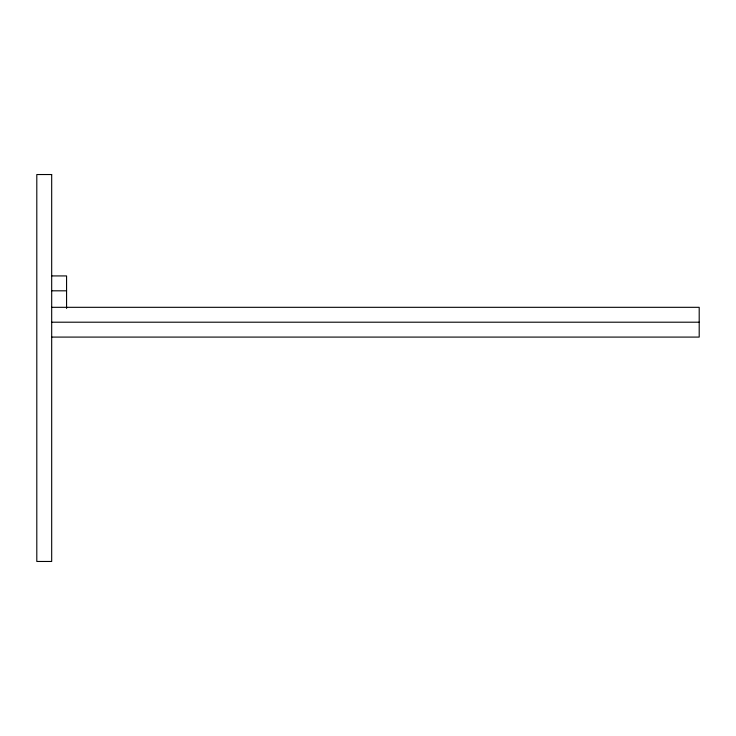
<?xml version="1.0" encoding="UTF-8"?>
<svg xmlns="http://www.w3.org/2000/svg" width="736" height="736" viewBox="0 0 736 736"><rect width="100%" height="100%" fill="white"/><g stroke="black" fill="none" stroke-linecap="round" stroke-linejoin="round"><path stroke-width="1.1" d="M51.686 275.926L66.571 275.926L66.571 308.43M51.686 290.812L66.571 290.812M51.686 307.317L699.2 307.317L699.2 337.088L51.686 337.088M51.686 322.202L699.2 322.202M51.686 174.533L36.8 174.533L36.8 561.467L51.686 561.467L51.686 174.533"/></g></svg>
